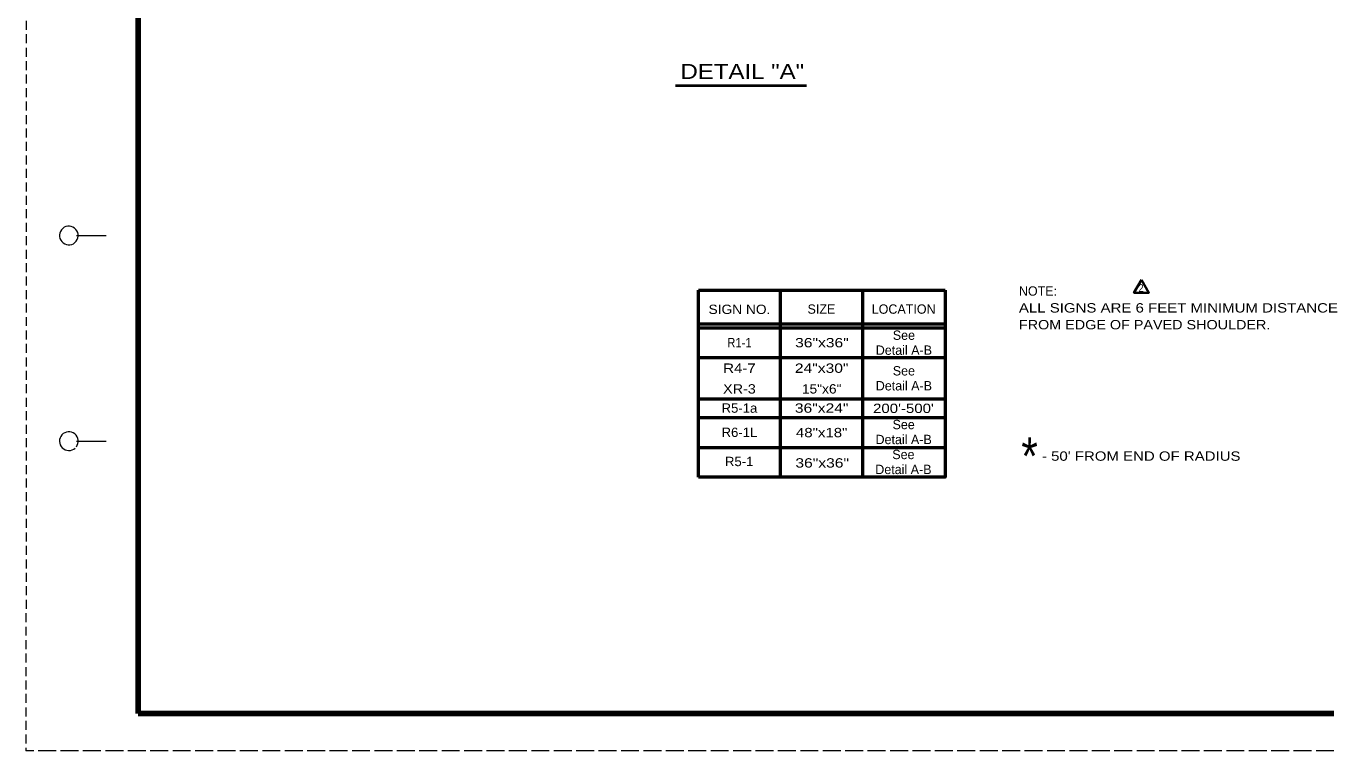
# Model space of a CAD drawing. Extents: x 930 to 1610, y -455 to -15.
# Drawn here: x 930 to 1277.6, y -454.9 to -261.1 of the extents above; entities that cross this region are included whole.
import ezdxf
from ezdxf.enums import TextEntityAlignment as Align

# ---------------------------------------------------------------- set-up
doc = ezdxf.new("R2010")
doc.units = 0
doc.header["$LTSCALE"] = 0.8
doc.linetypes.add('LONG_DASHED', pattern=[7.5, 6, -1.5])
doc.linetypes.add('MEDIUM_DASHED', pattern=[4.5, 3, -1.5])
doc.layers.add('1', color=7, linetype='Continuous', lineweight=53)
doc.layers.add('61', color=7, linetype='Continuous', lineweight=35)

msp = doc.modelspace()

# ---------------------------------------------------------------- linework, layer by layer
at = {"layer": '1', "linetype": 'MEDIUM_DASHED', "lineweight": 13}
msp.add_line((930.0127, -14.8872), (929.9527, -454.9272), dxfattribs=at)
at = {"layer": '1', "lineweight": 40}
msp.add_line((1103.7467, -276.9787), (1138.8864, -276.9787), dxfattribs=at)
at = {"layer": '1'}
for p, q in [((1109.9283, -341.7502), (1109.9283, -331.7502)), ((1131.9283, -381.7502), (1131.9283, -331.7502)), ((1153.9283, -381.7502), (1153.9283, -331.7502)), ((1109.9283, -340.7502), (1175.9283, -340.7502)), ((1109.9283, -341.7502), (1175.9283, -341.7502)), ((1109.9283, -349.7502), (1109.9283, -341.7502)), ((1109.9283, -349.7502), (1175.9283, -349.7502)), ((1109.9283, -360.7502), (1109.9283, -349.7502)), ((1109.9283, -360.7502), (1175.9283, -360.7502)), ((1109.9283, -365.7502), (1109.9283, -360.7502)), ((1109.9283, -365.7502), (1175.9283, -365.7502)), ((1109.9283, -373.7502), (1175.9283, -373.7502))]:
    msp.add_line(p, q, dxfattribs=at)
at = {"layer": '1', "lineweight": 35}
msp.add_lwpolyline([(1228.4852, -328.9379), (1226.4852, -332.402), (1230.4852, -332.402)], close=True, dxfattribs=at)
at = {"layer": '1'}
for points in [[(1175.9283, -331.7502), (1175.9283, -381.7502), (1109.9283, -381.7502)], [(1109.9283, -331.7502), (1131.9283, -331.7502), (1153.9283, -331.7502), (1175.9283, -331.7502)], [(1109.9283, -381.7502), (1109.9283, -373.7502), (1109.9283, -365.7502)]]:
    msp.add_lwpolyline(points, dxfattribs=at)
at = {"layer": '61', "lineweight": 13}
for p, q in [((943.4327, -317.0672), (951.4327, -317.0672)), ((943.4527, -372.0872), (951.4327, -372.0872))]:
    msp.add_line(p, q, dxfattribs=at)
at = {"layer": '61', "lineweight": 158}
msp.add_line((1599.0727, -444.9272), (960.0127, -444.9072), dxfattribs=at)
at = {"layer": '61', "linetype": 'LONG_DASHED', "lineweight": 13}
msp.add_line((1610.0127, -454.9072), (929.9527, -454.9272), dxfattribs=at)
at = {"layer": '61', "lineweight": 158}
msp.add_lwpolyline([(1599.0527, -24.8872), (960.0127, -24.8872), (960.0127, -444.9072)], dxfattribs=at)
at = {"layer": '61', "lineweight": 13}
for centre, start, end in [((941.4304, -317.0859), 322.67175, 321.71615), ((941.4304, -372.0859), 323.13009, 312.31439)]:
    msp.add_arc(centre, 2.5, start, end, dxfattribs=at)

# ---------------------------------------------------------------- texts
at = {"layer": '1'}
for s, height, width, p in [('DETAIL "A"', 4, 1.2, (1121.6717, -275.2188)), ('2', 2, 0.9, (1228.4041, -332.1283)), ('SIGN NO.', 2.5, 1.1, (1120.9011, -338.0812)), ('R1-1', 2.5, 0.9, (1120.9011, -346.9948)), ('36"x36"', 2.5, 1.25, (1142.9755, -346.9948)), ('R4-7', 2.5, 1.2, (1120.9012, -353.815)), ('24"x30"', 2.5, 1.25, (1142.9079, -353.815)), ('XR-3', 2.5, 1.15, (1120.9011, -359.3522)), ('15"x6"', 2.5, 1.1, (1142.9079, -359.3522)), ('R5-1a', 2.5, 1.05, (1120.9012, -364.4843)), ('36"x24"', 2.5, 1.25, (1142.908, -364.4843)), ("200'-500'", 2.5, 1.2, (1164.7922, -364.5528)), ('R6-1L', 2.5, 1.05, (1120.9012, -370.9669)), ('48"x18"', 2.5, 1.2, (1142.908, -371.0345)), ('*', 10, 0.85, (1198.5465, -381.0603)), ("- 50' FROM END OF RADIUS", 2.5, 1.2, (1228.4323, -377.3243)), ('R5-1', 2.5, 1.05, (1120.8328, -378.7657)), ('36"x36"', 2.5, 1.25, (1143.0439, -379.1478))]:
    msp.add_text(s, height=height, dxfattribs=dict(at, width=width)).set_placement(p, align=Align.CENTER)
msp.add_text('NOTE:', height=2.5, dxfattribs=at).set_placement((1195.6969, -333.1862))
for s, p in [('SIZE', (1142.8405, -338.0137)), ('LOCATION', (1164.847, -338.0137)), ('See', (1164.9146, -344.9948)), ('Detail A-B', (1164.9146, -348.9948)), ('See', (1164.9146, -354.5161)), ('Detail A-B', (1164.9146, -358.5161)), ('See', (1164.8462, -368.8824)), ('Detail A-B', (1164.8462, -372.8824)), ('See', (1164.7779, -376.8865)), ('Detail A-B', (1164.7779, -380.8865))]:
    msp.add_text(s, height=2.5, dxfattribs=at).set_placement(p, align=Align.CENTER)
for s, width, p in [('ALL SIGNS ARE 6 FEET MINIMUM DISTANCE', 1.2, (1195.6969, -337.6862)), ('FROM EDGE OF PAVED SHOULDER.', 1.15, (1195.6969, -342.1862))]:
    msp.add_text(s, height=2.5, dxfattribs=dict(at, width=width)).set_placement(p)

doc.saveas('drawing.dxf')
